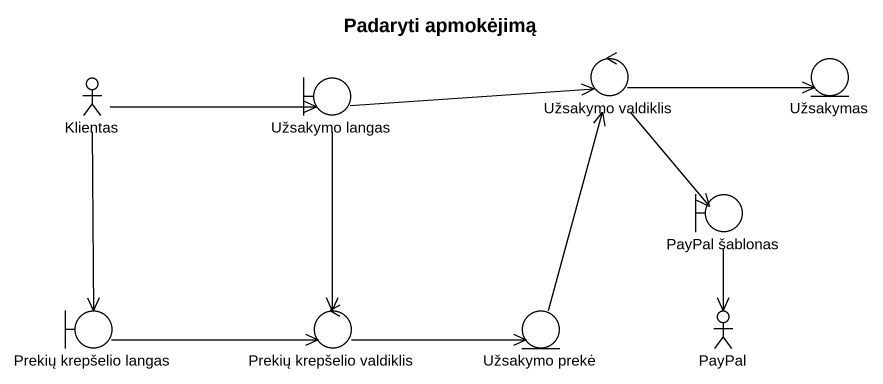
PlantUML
@startuml
title Padaryti apmokėjimą
control "Užsakymo valdiklis" as Užsakymo_valdiklis
entity Užsakymas
actor Klientas
boundary "Užsakymo langas" as Užsakymo_langas
boundary "PayPal šablonas" as PayPal_šablonas
boundary "Prekių krepšelio langas" as Prekių_krepšelio_langas
control "Prekių krepšelio valdiklis" as Prekių_krepšelio_valdiklis
entity "Užsakymo prekė" as Užsakymo_prekė
actor PayPal
Užsakymo_valdiklis -right-> Užsakymas
Užsakymo_valdiklis --> PayPal_šablonas
Klientas -right-> Užsakymo_langas
Klientas --> Prekių_krepšelio_langas
Užsakymo_langas -right-> Užsakymo_valdiklis
Užsakymo_langas --> Prekių_krepšelio_valdiklis
PayPal_šablonas --> PayPal
Prekių_krepšelio_langas -right-> Prekių_krepšelio_valdiklis
Prekių_krepšelio_valdiklis -right-> Užsakymo_prekė
Užsakymo_prekė -up-> Užsakymo_valdiklis
@enduml
